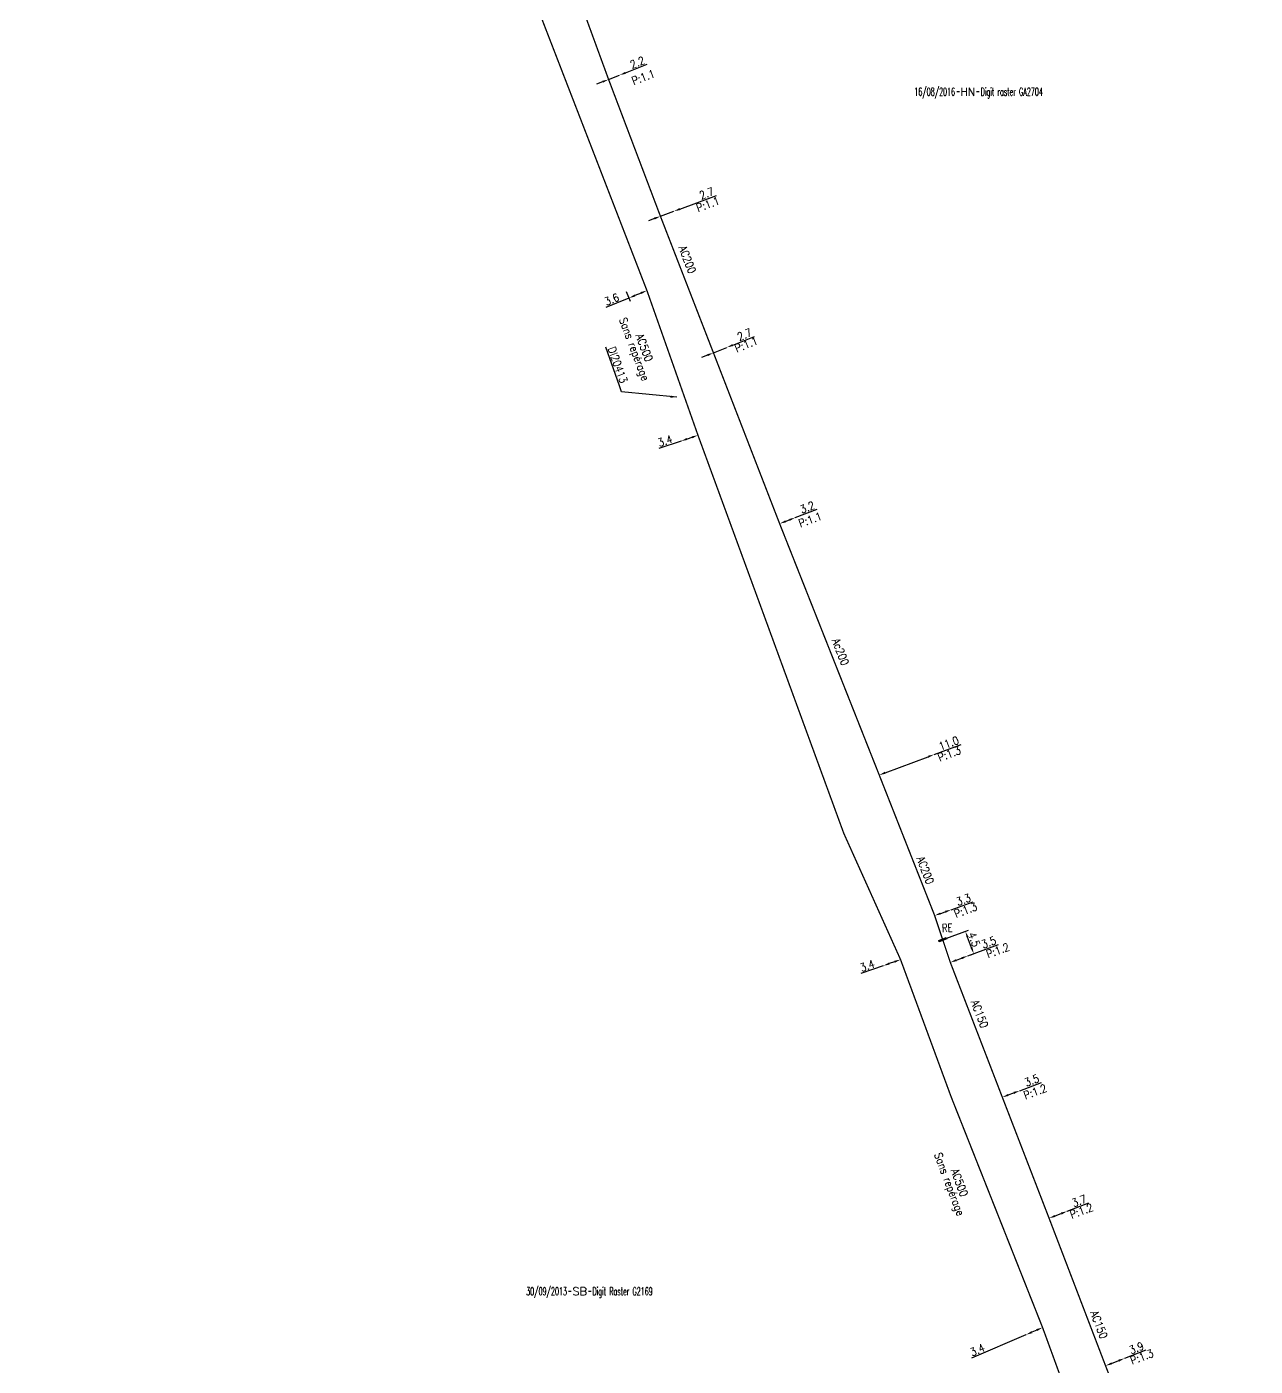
# Model space of a CAD drawing. Header units: millimetres. Extents: x 134000 to 135000, y 129000 to 130000.
# Drawn here: x 134354.6 to 134585, y 129497.9 to 129749 of the extents above; entities that cross this region are included whole.
import ezdxf
from ezdxf.enums import TextEntityAlignment as Align

# ---------------------------------------------------------------- set-up
doc = ezdxf.new("R2010")
doc.units = ezdxf.units.MM
doc.header["$PDMODE"] = 34
doc.layers.get('0').update_dxf_attribs({"linetype": 'CONTINUOUS'})
doc.layers.get('DEFPOINTS').update_dxf_attribs({"linetype": 'CONTINUOUS'})
for name, color, linetype in [('G_120', 4, 'CONTINUOUS'), ('G_340', 7, 'CONTINUOUS'), ('G_910', 7, 'CONTINUOUS')]:
    doc.layers.add(name, color=color, linetype=linetype)
doc.styles.get("Standard").update_dxf_attribs({"font": 'romans.shx', "width": 0.85})
doc.linetypes.add('G_TYPB_AP', pattern='A,5,-0.3,["o",Standard,S=1.5,R=0,X=0,Y=-0.5],-1.65', length=6.95)
doc.dimstyles.get("Standard").update_dxf_attribs({"dimtxt": 1.5, "dimasz": 1.2, "dimexe": 0.625, "dimexo": 0.625, "dimgap": 0.25, "dimtad": 1, "dimdec": 1, "dimzin": 0, "dimdsep": 46, "dimtxsty": 'Standard', "dimcen": -0.5, "dimadec": 0, "dimazin": 0, "dimtfac": 1, "dimtdec": 1, "dimtmove": 0, "dimatfit": 3, "dimfxl": 0, "dimtolj": 1, "dimtzin": 0, "dimarcsym": 0})

# ---------------------------------------------------------------- blocks, each defined once
blk = doc.blocks.new('*D26')
at = {"layer": 'DEFPOINTS', "color": 0, "linetype": 'Continuous', "transparency": 16777216}
for p in [(134463.72, 129739.12), (134465.77, 129739.93), (134465.77, 129739.93)]:
    blk.add_point(p, dxfattribs=at)
at = {"layer": 'G_120', "color": 0, "linetype": 'Continuous', "lineweight": -2, "transparency": 16777216}
for p, q in [((134466.88, 129740.36), (134470.95, 129741.96)), ((134462.6, 129738.68), (134461.48, 129738.25)), ((134463.72, 129739.12), (134465.77, 129739.93))]:
    blk.add_line(p, q, dxfattribs=at)
at = {"layer": 'G_120', "color": 0, "linetype": 'Continuous', "transparency": 16777216}
for points in [[(134466.81, 129740.55), (134466.96, 129740.18), (134465.77, 129739.93)], [(134462.53, 129738.87), (134462.67, 129738.5), (134463.72, 129739.12)]]:
    blk.add_solid(points, dxfattribs=at)
at = {"layer": 'G_120', "color": 0, "linetype": 'Continuous', "transparency": 16777216, "insert": (134469.11, 129742.31), "char_height": 1.5, "attachment_point": 5, "rotation": 21.3967}
blk.add_mtext('\\A1;2.2', dxfattribs=at)
blk = doc.blocks.new('*D27')
at = {"layer": 'DEFPOINTS', "color": 0, "linetype": 'Continuous', "transparency": 16777216}
for p in [(134473.44, 129713.47), (134475.97, 129714.41), (134475.97, 129714.41)]:
    blk.add_point(p, dxfattribs=at)
at = {"layer": 'G_120', "color": 0, "linetype": 'Continuous', "lineweight": -2, "transparency": 16777216}
for p, q in [((134477.1, 129714.83), (134483.93, 129717.38)), ((134472.32, 129713.05), (134471.2, 129712.63)), ((134473.44, 129713.47), (134475.97, 129714.41))]:
    blk.add_line(p, q, dxfattribs=at)
at = {"layer": 'G_120', "color": 0, "linetype": 'Continuous', "transparency": 16777216}
for points in [[(134472.25, 129713.24), (134472.39, 129712.86), (134473.44, 129713.47)], [(134477.03, 129715.02), (134477.17, 129714.64), (134475.97, 129714.41)]]:
    blk.add_solid(points, dxfattribs=at)
at = {"layer": 'G_120', "color": 0, "linetype": 'Continuous', "transparency": 16777216, "insert": (134482.1, 129717.76), "char_height": 1.5, "attachment_point": 5, "rotation": 20.4529}
blk.add_mtext('\\A1;2.7', dxfattribs=at)
blk = doc.blocks.new('*D28')
at = {"layer": 'DEFPOINTS', "color": 0, "linetype": 'Continuous', "transparency": 16777216}
for p in [(134483.38, 129687.87), (134485.88, 129688.88), (134485.88, 129688.88)]:
    blk.add_point(p, dxfattribs=at)
at = {"layer": 'G_120', "color": 0, "linetype": 'Continuous', "lineweight": -2, "transparency": 16777216}
for p, q in [((134487, 129689.33), (134491.05, 129690.95)), ((134483.38, 129687.87), (134485.88, 129688.88)), ((134482.26, 129687.43), (134481.15, 129686.98))]:
    blk.add_line(p, q, dxfattribs=at)
at = {"layer": 'G_120', "color": 0, "linetype": 'Continuous', "transparency": 16777216}
for points in [[(134482.19, 129687.61), (134482.34, 129687.24), (134483.38, 129687.87)], [(134486.92, 129689.51), (134487.07, 129689.14), (134485.88, 129688.88)]]:
    blk.add_solid(points, dxfattribs=at)
at = {"layer": 'G_120', "color": 0, "linetype": 'Continuous', "transparency": 16777216, "insert": (134489.21, 129691.29), "char_height": 1.5, "attachment_point": 5, "rotation": 21.8763}
blk.add_mtext('\\A1;2.7', dxfattribs=at)
blk = doc.blocks.new('*D29')
at = {"layer": 'DEFPOINTS', "color": 0, "linetype": 'Continuous', "transparency": 16777216}
for p in [(134495.79, 129655.84), (134498.73, 129656.97), (134498.73, 129656.97)]:
    blk.add_point(p, dxfattribs=at)
at = {"layer": 'G_120', "color": 0, "linetype": 'Continuous', "lineweight": -2, "transparency": 16777216}
for p, q in [((134498.73, 129656.97), (134502.81, 129658.53)), ((134496.91, 129656.27), (134497.61, 129656.54))]:
    blk.add_line(p, q, dxfattribs=at)
at = {"layer": 'G_120', "color": 0, "linetype": 'Continuous', "transparency": 16777216}
for points in [[(134496.84, 129656.45), (134496.98, 129656.08), (134495.79, 129655.84)], [(134497.54, 129656.72), (134497.68, 129656.35), (134498.73, 129656.97)]]:
    blk.add_solid(points, dxfattribs=at)
at = {"layer": 'G_120', "color": 0, "linetype": 'Continuous', "transparency": 16777216, "insert": (134500.97, 129658.9), "char_height": 1.5, "attachment_point": 5, "rotation": 21.0061}
blk.add_mtext('\\A1;3.2', dxfattribs=at)
blk = doc.blocks.new('*D30')
at = {"layer": 'DEFPOINTS', "color": 0, "linetype": 'Continuous', "transparency": 16777216}
for p in [(134524.77, 129612.57), (134524.77, 129612.57), (134514.47, 129608.71)]:
    blk.add_point(p, dxfattribs=at)
at = {"layer": 'G_120', "color": 0, "linetype": 'Continuous', "lineweight": -2, "transparency": 16777216}
for p, q in [((134524.77, 129612.57), (134529.83, 129614.46)), ((134515.59, 129609.13), (134523.65, 129612.15))]:
    blk.add_line(p, q, dxfattribs=at)
at = {"layer": 'G_120', "color": 0, "linetype": 'Continuous', "transparency": 16777216}
for points in [[(134523.58, 129612.33), (134523.72, 129611.96), (134524.77, 129612.57)], [(134515.52, 129609.32), (134515.66, 129608.94), (134514.47, 129608.71)]]:
    blk.add_solid(points, dxfattribs=at)
at = {"layer": 'G_120', "color": 0, "linetype": 'Continuous', "transparency": 16777216, "insert": (134527.51, 129614.66), "char_height": 1.5, "attachment_point": 5, "rotation": 20.5364}
blk.add_mtext('\\A1;11.0', dxfattribs=at)
blk = doc.blocks.new('*D31')
at = {"layer": 'DEFPOINTS', "color": 0, "linetype": 'Continuous', "transparency": 16777216}
for p in [(134524.86, 129582.37), (134527.97, 129583.46), (134527.97, 129583.46)]:
    blk.add_point(p, dxfattribs=at)
at = {"layer": 'G_120', "color": 0, "linetype": 'Continuous', "lineweight": -2, "transparency": 16777216}
for p, q in [((134527.97, 129583.46), (134532.1, 129584.91)), ((134525.99, 129582.77), (134526.84, 129583.06))]:
    blk.add_line(p, q, dxfattribs=at)
at = {"layer": 'G_120', "color": 0, "linetype": 'Continuous', "transparency": 16777216}
for points in [[(134525.93, 129582.95), (134526.06, 129582.58), (134524.86, 129582.37)], [(134526.77, 129583.25), (134526.91, 129582.87), (134527.97, 129583.46)]]:
    blk.add_solid(points, dxfattribs=at)
at = {"layer": 'G_120', "color": 0, "linetype": 'Continuous', "transparency": 16777216, "insert": (134530.27, 129585.33), "char_height": 1.5, "attachment_point": 5, "rotation": 19.3419}
blk.add_mtext('\\A1;3.3', dxfattribs=at)
blk = doc.blocks.new('*D32')
at = {"layer": 'DEFPOINTS', "color": 0, "linetype": 'Continuous', "transparency": 16777216}
for p in [(134531.08, 129574.8), (134531.08, 129574.8), (134527.8, 129573.57)]:
    blk.add_point(p, dxfattribs=at)
at = {"layer": 'G_120', "color": 0, "linetype": 'Continuous', "lineweight": -2, "transparency": 16777216}
for p, q in [((134530.86, 129575.38), (134530.86, 129575.38)), ((134531.08, 129574.8), (134536.84, 129576.96)), ((134527.58, 129574.16), (134527.58, 129574.16)), ((134528.92, 129573.99), (134529.95, 129574.38))]:
    blk.add_line(p, q, dxfattribs=at)
at = {"layer": 'G_120', "color": 0, "linetype": 'Continuous', "transparency": 16777216}
for points in [[(134529.88, 129574.57), (134530.02, 129574.19), (134531.08, 129574.8)], [(134528.85, 129574.18), (134528.99, 129573.81), (134527.8, 129573.57)]]:
    blk.add_solid(points, dxfattribs=at)
at = {"layer": 'G_120', "color": 0, "linetype": 'Continuous', "transparency": 16777216, "insert": (134535.01, 129577.34), "char_height": 1.5, "attachment_point": 5, "rotation": 20.4971}
blk.add_mtext('\\A1;3.5', dxfattribs=at)
blk = doc.blocks.new('*D36')
at = {"layer": 'DEFPOINTS', "color": 0, "linetype": 'Continuous', "transparency": 16777216}
for p in [(134540.82, 129549.53), (134540.82, 129549.53), (134537.55, 129548.3)]:
    blk.add_point(p, dxfattribs=at)
at = {"layer": 'G_120', "color": 0, "linetype": 'Continuous', "lineweight": -2, "transparency": 16777216}
for p, q in [((134540.82, 129549.53), (134544.91, 129551.07)), ((134538.67, 129548.72), (134539.7, 129549.11))]:
    blk.add_line(p, q, dxfattribs=at)
at = {"layer": 'G_120', "color": 0, "linetype": 'Continuous', "transparency": 16777216}
for points in [[(134539.63, 129549.3), (134539.77, 129548.92), (134540.82, 129549.53)], [(134538.6, 129548.91), (134538.74, 129548.54), (134537.55, 129548.3)]]:
    blk.add_solid(points, dxfattribs=at)
at = {"layer": 'G_120', "color": 0, "linetype": 'Continuous', "transparency": 16777216, "insert": (134543.08, 129551.45), "char_height": 1.5, "attachment_point": 5, "rotation": 20.6126}
blk.add_mtext('\\A1;3.5', dxfattribs=at)
blk = doc.blocks.new('G_340_18')
at = {"linetype": 'Continuous'}
blk.add_hatch(color=0, dxfattribs=at).paths.add_polyline_path([(0.125, 0.75), (-0.125, 0.75), (-0.125, -0.75), (0.125, -0.75)])
at = {"color": 0, "linetype": 'Continuous'}
blk.add_lwpolyline([(-0.125, 0.75), (0.125, 0.75), (0.125, -0.75), (-0.125, -0.75)], close=True, dxfattribs=at)
at = {"color": 0, "linetype": 'Continuous', "width": 0.75}
for tag, height, flags, p in [('RE', 1.5, 8, (0, 3)), ('DEF_LEG', 1.2, 3, (0, -5)), ('DEF_COUP', 1.2, 3, (0, -7.5)), ('DEF_TYPE', 1.2, 3, (0, -10))]:
    blk.add_attdef(tag, text='', height=height, dxfattribs=dict(at, flags=flags)).set_placement(p, align=Align.MIDDLE)
blk = doc.blocks.new('*D37')
at = {"layer": 'DEFPOINTS', "color": 0, "linetype": 'Continuous', "transparency": 16777216}
for p in [(134526.37, 129577.84), (134530.61, 129579.43), (134531.08, 129574.8)]:
    blk.add_point(p, dxfattribs=at)
at = {"layer": 'G_340', "color": 0, "linetype": 'Continuous', "lineweight": -2, "transparency": 16777216}
for p, q in [((134526.96, 129578.06), (134531.2, 129579.65)), ((134531.77, 129576.34), (134531.03, 129578.3)), ((134531.66, 129575.02), (134532.77, 129575.43))]:
    blk.add_line(p, q, dxfattribs=at)
at = {"layer": 'G_340', "color": 0, "linetype": 'Continuous', "transparency": 16777216}
for points in [[(134531.22, 129578.37), (134530.85, 129578.23), (134530.61, 129579.43)], [(134531.96, 129576.41), (134531.58, 129576.27), (134532.19, 129575.21)]]:
    blk.add_solid(points, dxfattribs=at)
at = {"layer": 'G_340', "color": 0, "linetype": 'Continuous', "transparency": 16777216, "insert": (134532.26, 129577.88), "char_height": 1.5, "attachment_point": 5, "rotation": 290.4971}
blk.add_mtext('\\A1;4.5', dxfattribs=at)
blk = doc.blocks.new('*D38')
at = {"layer": 'DEFPOINTS', "color": 0, "linetype": 'Continuous', "transparency": 16777216}
for p in [(134549.72, 129526.92), (134549.72, 129526.92), (134546.32, 129525.61)]:
    blk.add_point(p, dxfattribs=at)
at = {"layer": 'G_120', "color": 0, "linetype": 'Continuous', "lineweight": -2, "transparency": 16777216}
for p, q in [((134549.72, 129526.92), (134553.8, 129528.5)), ((134547.44, 129526.04), (134548.6, 129526.49))]:
    blk.add_line(p, q, dxfattribs=at)
at = {"layer": 'G_120', "color": 0, "linetype": 'Continuous', "transparency": 16777216}
for points in [[(134548.53, 129526.68), (134548.67, 129526.3), (134549.72, 129526.92)], [(134547.36, 129526.23), (134547.51, 129525.85), (134546.32, 129525.61)]]:
    blk.add_solid(points, dxfattribs=at)
at = {"layer": 'G_120', "color": 0, "linetype": 'Continuous', "transparency": 16777216, "insert": (134551.96, 129528.86), "char_height": 1.5, "attachment_point": 5, "rotation": 21.1453}
blk.add_mtext('\\A1;3.7', dxfattribs=at)
blk = doc.blocks.new('*D39')
at = {"layer": 'DEFPOINTS', "color": 0, "linetype": 'Continuous', "transparency": 16777216}
for p in [(134560.5, 129499.35), (134560.5, 129499.35), (134556.91, 129497.95)]:
    blk.add_point(p, dxfattribs=at)
at = {"layer": 'G_120', "color": 0, "linetype": 'Continuous', "lineweight": -2, "transparency": 16777216}
for p, q in [((134560.5, 129499.35), (134564.51, 129500.92)), ((134558.03, 129498.38), (134559.38, 129498.91))]:
    blk.add_line(p, q, dxfattribs=at)
at = {"layer": 'G_120', "color": 0, "linetype": 'Continuous', "transparency": 16777216}
for points in [[(134559.31, 129499.1), (134559.45, 129498.73), (134560.5, 129499.35)], [(134557.96, 129498.57), (134558.1, 129498.2), (134556.91, 129497.95)]]:
    blk.add_solid(points, dxfattribs=at)
at = {"layer": 'G_120', "color": 0, "linetype": 'Continuous', "transparency": 16777216, "insert": (134562.7, 129501.29), "char_height": 1.5, "attachment_point": 5, "rotation": 21.3999}
blk.add_mtext('\\A1;3.9', dxfattribs=at)
blk = doc.blocks.new('GIS_MODF')
at = {"color": 0, "linetype": 'Continuous', "flags": 128}
for points in [[(-2.18, -0.01), (-1.68, -0.01)], [(1.52, -0.01), (2.02, -0.01)]]:
    blk.add_lwpolyline(points, dxfattribs=at)
at = {"color": 0, "linetype": 'Continuous', "width": 0.5}
blk.add_attdef('DATE', text='', height=1.5, dxfattribs=at).set_placement((-2.5, -0.8), align=Align.RIGHT)
at = {"color": 0, "linetype": 'Continuous', "width": 1.771291}
blk.add_attdef('USER', text='', height=1.5, dxfattribs=at).set_placement((-1.51, -0.8), (1.28, -0.8), align=Align.FIT)
at = {"color": 0, "linetype": 'Continuous', "width": 0.5}
blk.add_attdef('DESC', (2.29, -0.8), '', height=1.5, dxfattribs=at)
blk = doc.blocks.new('*D104')
at = {"layer": 'DEFPOINTS', "color": 0, "linetype": 'Continuous', "transparency": 16777216}
for p in [(134466.8, 129699.93), (134470.91, 129699.54), (134470.91, 129699.54)]:
    blk.add_point(p, dxfattribs=at)
at = {"layer": 'G_120', "color": 0, "linetype": 'Continuous', "lineweight": -2, "transparency": 16777216}
for p, q in [((134467.54, 129698.14), (134463.22, 129696.35)), ((134467.04, 129699.35), (134467.78, 129697.57)), ((134469.8, 129699.08), (134468.65, 129698.6))]:
    blk.add_line(p, q, dxfattribs=at)
at = {"layer": 'G_120', "color": 0, "linetype": 'Continuous', "transparency": 16777216}
for points in [[(134468.57, 129698.79), (134468.72, 129698.42), (134467.54, 129698.14)], [(134469.72, 129699.27), (134469.88, 129698.9), (134470.91, 129699.54)]]:
    blk.add_solid(points, dxfattribs=at)
at = {"layer": 'G_120', "color": 0, "linetype": 'Continuous', "transparency": 16777216, "insert": (134464.31, 129697.89), "char_height": 1.5, "attachment_point": 5, "rotation": 22.5477}
blk.add_mtext('\\A1;3.6', dxfattribs=at)
blk = doc.blocks.new('*D105')
at = {"layer": 'DEFPOINTS', "color": 0, "linetype": 'Continuous', "transparency": 16777216}
for p in [(134477.3, 129671.33), (134480.48, 129672.41), (134480.48, 129672.41)]:
    blk.add_point(p, dxfattribs=at)
at = {"layer": 'G_120', "color": 0, "linetype": 'Continuous', "lineweight": -2, "transparency": 16777216}
for p, q in [((134477.3, 129671.33), (134473.11, 129669.9)), ((134479.34, 129672.02), (134478.44, 129671.71))]:
    blk.add_line(p, q, dxfattribs=at)
at = {"layer": 'G_120', "color": 0, "linetype": 'Continuous', "transparency": 16777216}
for points in [[(134478.37, 129671.9), (134478.5, 129671.53), (134477.3, 129671.33)], [(134479.28, 129672.21), (134479.41, 129671.83), (134480.48, 129672.41)]]:
    blk.add_solid(points, dxfattribs=at)
at = {"layer": 'G_120', "color": 0, "linetype": 'Continuous', "transparency": 16777216, "insert": (134474.31, 129671.37), "char_height": 1.5, "attachment_point": 5, "rotation": 18.7587}
blk.add_mtext('\\A1;3.4', dxfattribs=at)
blk = doc.blocks.new('*D106')
at = {"layer": 'DEFPOINTS', "color": 0, "linetype": 'Continuous', "transparency": 16777216}
for p in [(134515.21, 129572.95), (134518.47, 129574.1), (134518.47, 129574.1)]:
    blk.add_point(p, dxfattribs=at)
at = {"layer": 'G_120', "color": 0, "linetype": 'Continuous', "lineweight": -2, "transparency": 16777216}
for p, q in [((134515.21, 129572.95), (134511.03, 129571.48)), ((134517.33, 129573.7), (134516.35, 129573.35))]:
    blk.add_line(p, q, dxfattribs=at)
at = {"layer": 'G_120', "color": 0, "linetype": 'Continuous', "transparency": 16777216}
for points in [[(134516.28, 129573.54), (134516.41, 129573.16), (134515.21, 129572.95)], [(134517.27, 129573.89), (134517.4, 129573.51), (134518.47, 129574.1)]]:
    blk.add_solid(points, dxfattribs=at)
at = {"layer": 'G_120', "color": 0, "linetype": 'Continuous', "transparency": 16777216, "insert": (134512.23, 129572.96), "char_height": 1.5, "attachment_point": 5, "rotation": 19.4644}
blk.add_mtext('\\A1;3.4', dxfattribs=at)
blk = doc.blocks.new('*D107')
at = {"layer": 'DEFPOINTS', "color": 0, "linetype": 'Continuous', "transparency": 16777216}
for p in [(134545.1, 129505.12), (134545.1, 129505.12), (134541.98, 129503.77)]:
    blk.add_point(p, dxfattribs=at)
at = {"layer": 'G_120', "color": 0, "linetype": 'Continuous', "lineweight": -2, "transparency": 16777216}
for p, q in [((134544, 129504.64), (134543.08, 129504.24)), ((134541.98, 129503.77), (134531.79, 129499.35))]:
    blk.add_line(p, q, dxfattribs=at)
at = {"layer": 'G_120', "color": 0, "linetype": 'Continuous', "transparency": 16777216}
for points in [[(134543, 129504.43), (134543.16, 129504.06), (134541.98, 129503.77)], [(134543.92, 129504.82), (134544.08, 129504.46), (134545.1, 129505.12)]]:
    blk.add_solid(points, dxfattribs=at)
at = {"layer": 'G_120', "color": 0, "linetype": 'Continuous', "transparency": 16777216, "insert": (134532.87, 129500.91), "char_height": 1.5, "attachment_point": 5, "rotation": 23.4156}
blk.add_mtext('\\A1;3.4', dxfattribs=at)

msp = doc.modelspace()

# ---------------------------------------------------------------- linework, layer by layer
at = {"layer": 'G_120', "linetype": 'G_TYPB_AP', "const_width": 0.25, "flags": 128}
msp.add_lwpolyline([(134855.99, 129128.38), (134855.99, 129128.38), (134849.02, 129123.7), (134844.23, 129122.71), (134837.62, 129123.84), (134820.24, 129128.1), (134801.07, 129134.48), (134797.32, 129137.34), (134791.51, 129142.01), (134787.49, 129146.13), (134756.6, 129187.58), (134756.6, 129187.58), (134709.87, 129254.2), (134663.6, 129324.01), (134609.51, 129405.48), (134609.51, 129405.48), (134565.57, 129466.62), (134551.98, 129486.28), (134545.1, 129505.12), (134545.1, 129505.12), (134527.98, 129548.3), (134518.47, 129574.1), (134507.82, 129597.78), (134492.4, 129639.9), (134480.48, 129672.41), (134470.91, 129699.54), (134449.76, 129754.2), (134436.18, 129789.5), (134407.54, 129863.29), (134396.76, 129889.47), (134384.07, 129919.52), (134367.68, 129966.66), (134354.75, 130000)], dxfattribs=at)
at = {"layer": 'G_120', "linetype": 'G_TYPB_AP', "flags": 128}
msp.add_lwpolyline([(134526.33, 129577.96, 0.25, 0.25, 0), (134524.86, 129582.37, 0.25, 0.25, 0), (134514.47, 129608.71, 0.25, 0.25, 0), (134495.79, 129655.84, 0.25, 0.25, 0), (134483.38, 129687.87, 0.25, 0.25, 0), (134473.44, 129713.47, 0.25, 0.25, 0), (134463.72, 129739.12, 0.25, 0.25, 0), (134453.8, 129766.22, 0.25, 0.25, 0), (134444.24, 129791, 0.25, 0.25, 0), (134434.12, 129817.43, 0.25, 0.25, 0), (134428.85, 129830.99, 0.25, 0.25, 0), (134427.68, 129833.97, 0.25, 0.25, 0), (134426.19, 129835.59, 0.25, 0.25, 0), (134420.57, 129850.44, 0.25, 0.25, 0), (134416.74, 129860.22, 0.25, 0.25, 0), (134410.82, 129857.91, 0.25, 0.25, 0), (134408.97, 129862.8, 0, 0, 0)], format="xyseb", dxfattribs=at)
at = {"layer": 'G_120', "linetype": 'G_TYPB_AP', "const_width": 0.25, "flags": 128}
msp.add_lwpolyline([(134575.1, 129016.85, 0.17859), (134564.19, 129026.96), (134522.74, 129048.64, -0.117978), (134511.84, 129058.13, -0.203192), (134509.62, 129071.11), (134511.96, 129079.36), (134519.99, 129104.4), (134521.37, 129109.23), (134522.99, 129115.66), (134525.88, 129127.39), (134527.17, 129133.34), (134529.36, 129143.82), (134530.8, 129151.5), (134531.73, 129157.55), (134532.73, 129165.31), (134533.17, 129170.55), (134533.51, 129175.8), (134536.63, 129225.71), (134538.09, 129252.43), (134539.3, 129274.28), (134539.85, 129284.3), (134541.86, 129319.43), (134545.79, 129383.78), (134549.21, 129443.45), (134551.29, 129465.86), (134551.76, 129474.6), (134551.99, 129477.75), (134558.63, 129493.52), (134556.91, 129497.95), (134546.32, 129525.61), (134537.55, 129548.3), (134537.55, 129548.3), (134527.8, 129573.57), (134526.41, 129577.73)], format="xyb", dxfattribs=at)

# ---------------------------------------------------------------- block references
at = {"layer": 'G_340'}
ref = msp.add_blockref('G_340_18', (134526.37, 129577.84), dxfattribs=dict(at, rotation=290.4971207075625))
ref.add_attrib('RE', 'RE', dxfattribs={"layer": '0', "color": 0, "linetype": 'Continuous', "height": 1.5, "rotation": 2.2528, "width": 0.75, "flags": 8}).set_placement((134527.22, 129580.05), align=Align.MIDDLE)
at = {"layer": 'G_910'}
ref = msp.add_blockref('GIS_MODF', (134531.2, 129736.88), dxfattribs=at)
ref.add_attrib('DATE', '16/08/2016', dxfattribs={"layer": '0', "color": 0, "linetype": 'Continuous', "height": 1.5, "width": 0.5}).set_placement((134528.7, 129736.08), align=Align.RIGHT)
ref.add_attrib('USER', 'HN', dxfattribs={"layer": '0', "color": 0, "linetype": 'Continuous', "height": 1.5, "width": 0.97421}).set_placement((134529.69, 129736.08), (134532.47, 129736.08), align=Align.FIT)
ref.add_attrib('DESC', 'Digit raster GA2704', (134533.49, 129736.08), dxfattribs={"layer": '0', "color": 0, "linetype": 'Continuous', "height": 1.5, "width": 0.5})
ref = msp.add_blockref('GIS_MODF', (134458.41, 129511.96), dxfattribs=at)
ref.add_attrib('DATE', '30/09/2013', dxfattribs={"layer": '0', "color": 0, "linetype": 'Continuous', "height": 1.5, "width": 0.5}).set_placement((134455.91, 129511.16), align=Align.RIGHT)
ref.add_attrib('USER', 'SB', dxfattribs={"layer": '0', "color": 0, "linetype": 'Continuous', "height": 1.5, "width": 1.025485}).set_placement((134456.91, 129511.16), (134459.69, 129511.16), align=Align.FIT)
ref.add_attrib('DESC', 'Digit Raster G2169', (134460.7, 129511.16), dxfattribs={"layer": '0', "color": 0, "linetype": 'Continuous', "height": 1.5, "width": 0.5})

# ---------------------------------------------------------------- texts
at = {"layer": 'G_120', "linetype": 'Continuous', "width": 0.85}
for s, rotation, p in [('P:1.1', 20.3549, (134470.23, 129739.54)), ('P:1.1', 20.3549, (134482.33, 129715.72)), ('AC200', 290.8653, (134478.5, 129705.37)), ('P:1.1', 21.8524, (134489.54, 129689.44)), ('P:1.1', 20.3549, (134501.51, 129656.59)), ('Ac200', 290.8653, (134507.22, 129631.81)), ('P:1.3', 20.3549, (134527.61, 129612.69)), ('AC200', 290.8653, (134523.11, 129590.87)), ('P:1.3', 20.3549, (134530.67, 129583.38)), ('P:1.2', 20.3549, (134536.7, 129575.82)), ('AC150', 290.8653, (134533.3, 129563.92)), ('P:1.2', 20.3549, (134543.7, 129549.34)), ('P:1.2', 20.3549, (134552.38, 129526.98)), ('AC150', 290.8653, (134555.69, 129505.65)), ('P:1.3', 20.3549, (134563.72, 129499.63))]:
    msp.add_text(s, height=1.5, rotation=rotation, dxfattribs=at).set_placement(p, align=Align.MIDDLE)
for s, p in [('Sans repérage ', (134465.65, 129694.14)), ('AC500', (134468.77, 129691.12)), ('Sans repérage ', (134524.74, 129537.59)), ('AC500', (134527.86, 129534.57))]:
    msp.add_text(s, height=1.5, rotation=290.5893, dxfattribs=at).set_placement(p)
at = {"layer": 'G_120', "linetype": 'Continuous', "insert": (134465.91, 129682.03), "char_height": 1.5, "attachment_point": 9, "rotation": 289.6214}
msp.add_mtext('\\A1;DI20413', dxfattribs=at)

# ---------------------------------------------------------------- dimensions: what is measured, and where the dimension line sits
at = {"layer": 'G_120', "linetype": 'Continuous'}
for base, p1, p2, angle, picture, middle in [((134465.77, 129739.93), (134463.72, 129739.12), (134465.77, 129739.93), 201.3967, '*D26', (134469.48, 129741.38)), ((134475.97, 129714.41), (134473.44, 129713.47), (134475.97, 129714.41), 200.4529, '*D27', (134482.45, 129716.83)), ((134470.91, 129699.54), (134466.8, 129699.93), (134470.91, 129699.54), 202.5477, '*D104', (134464.69, 129696.96)), ((134485.88, 129688.88), (134483.38, 129687.87), (134485.88, 129688.88), 201.8763, '*D28', (134489.58, 129690.36)), ((134480.48, 129672.41), (134477.3, 129671.33), (134480.48, 129672.41), 198.7587, '*D105', (134474.64, 129670.42)), ((134498.73, 129656.97), (134495.79, 129655.84), (134498.73, 129656.97), 201.0061, '*D29', (134501.33, 129657.96)), ((134524.77, 129612.57), (134514.47, 129608.71), (134524.77, 129612.57), 200.5364, '*D30', (134527.86, 129613.72)), ((134527.97, 129583.46), (134524.86, 129582.37), (134527.97, 129583.46), 199.3419, '*D31', (134530.6, 129584.38)), ((134531.08, 129574.8), (134527.8, 129573.57), (134531.08, 129574.8), 200.4971, '*D32', (134535.36, 129576.4)), ((134518.4663, 129574.1017), (134515.2138, 129572.9522), (134518.4663, 129574.1017), 199.4644, '*D106', (134512.5587, 129572.0138)), ((134540.82, 129549.53), (134537.55, 129548.3), (134540.82, 129549.53), 200.6126, '*D36', (134543.43, 129550.51)), ((134549.7208, 129526.9227), (134546.3165, 129525.606), (134549.7208, 129526.9227), 201.1453, '*D38', (134552.3189, 129527.9276)), ((134545.1, 129505.12), (134541.98, 129503.77), (134545.1, 129505.12), 203.4156, '*D107', (134533.27, 129500)), ((134560.4986, 129499.3501), (134556.9141, 129497.9453), (134560.4986, 129499.3501), 201.3999, '*D39', (134563.064, 129500.3554))]:
    dim = msp.add_linear_dim(base=base, p1=p1, p2=p2, angle=angle, dimstyle='Standard', dxfattribs=at)
    dim.commit()
    dim.dimension.update_dxf_attribs({"geometry": picture, "text_midpoint": middle, "dimtype": 160})
at = {"layer": 'G_340', "linetype": 'Continuous'}
dim = msp.add_linear_dim(base=(134530.61, 129579.43), p1=(134531.08, 129574.8), p2=(134526.37, 129577.84), angle=290.4971, dimstyle='Standard', dxfattribs=at)
dim.commit()
dim.dimension.update_dxf_attribs({"geometry": '*D37', "text_midpoint": (134531.32, 129577.53), "dimtype": 160})

# ---------------------------------------------------------------- leaders
at = {"layer": 'G_120', "linetype": 'Continuous', "annotation_type": 0, "has_hookline": 1, "hookline_direction": 1, "text_width": 7.41, "horizontal_direction": (0.335804, -0.941932, 0)}
msp.add_leader([(134476.52, 129679.54), (134466.16, 129680.58), (134465.76, 129681.71)], dimstyle='Standard', dxfattribs=at)

doc.saveas('drawing.dxf')
